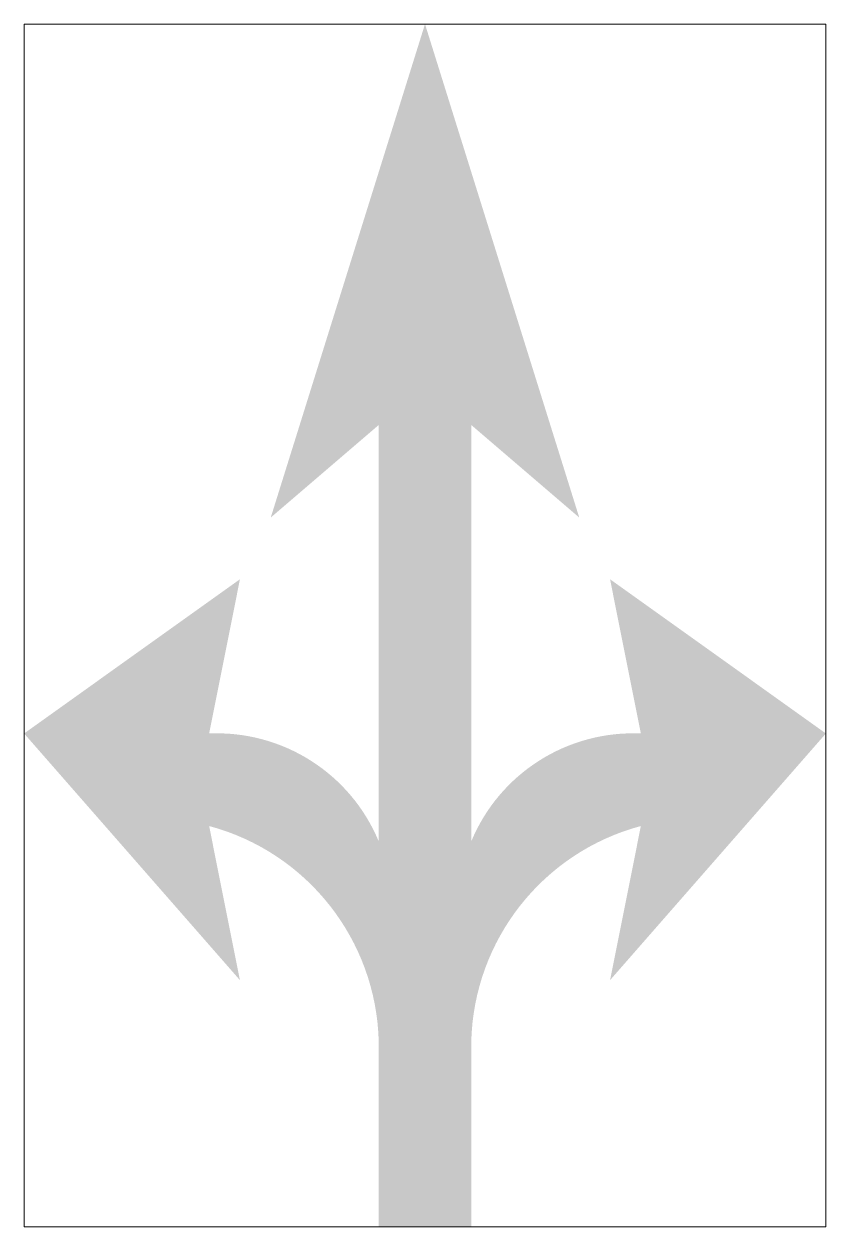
# Model space of a CAD drawing. Extents: x -4.3 to 4.3, y -6.5 to 6.5.
import ezdxf

# ---------------------------------------------------------------- set-up
doc = ezdxf.new("R2010")
doc.units = 0
doc.header["$LTSCALE"] = 0.01
doc.header["$MEASUREMENT"] = 0
doc.layers.get('0').update_dxf_attribs({"lineweight": 20})
doc.layers.get('Defpoints').update_dxf_attribs({"color": 111, "lineweight": 20})

msp = doc.modelspace()

# ---------------------------------------------------------------- hatches: boundary and pattern name
at = {"linetype": 'Continuous', "lineweight": 0}
h = msp.add_hatch(color=0, dxfattribs=at)
h.dxf.hatch_style = 1
h.paths.add_polyline_path([(0.5, 2.167), (1.667, 1.167), (0, 6.5), (-1.667, 1.167), (-0.5, 2.167), (-0.5, -2.333, 0.315068), (-2.333, -1.167), (-2, 0.5), (-4.333, -1.167), (-2, -3.833), (-2.333, -2.167, -0.333146), (-0.5, -4.5), (-0.5, -6.5), (0.5, -6.5), (0.5, -4.5, -0.333146), (2.333, -2.167), (2, -3.833), (4.333, -1.167), (2, 0.5), (2.333, -1.167, 0.315068), (0.5, -2.333)])

# ---------------------------------------------------------------- linework, layer by layer
at = {"layer": 'Defpoints'}
msp.add_lwpolyline([(-4.333, -6.5), (4.333, -6.5), (4.333, 6.5), (-4.333, 6.5)], close=True, dxfattribs=at)

doc.saveas('drawing.dxf')
